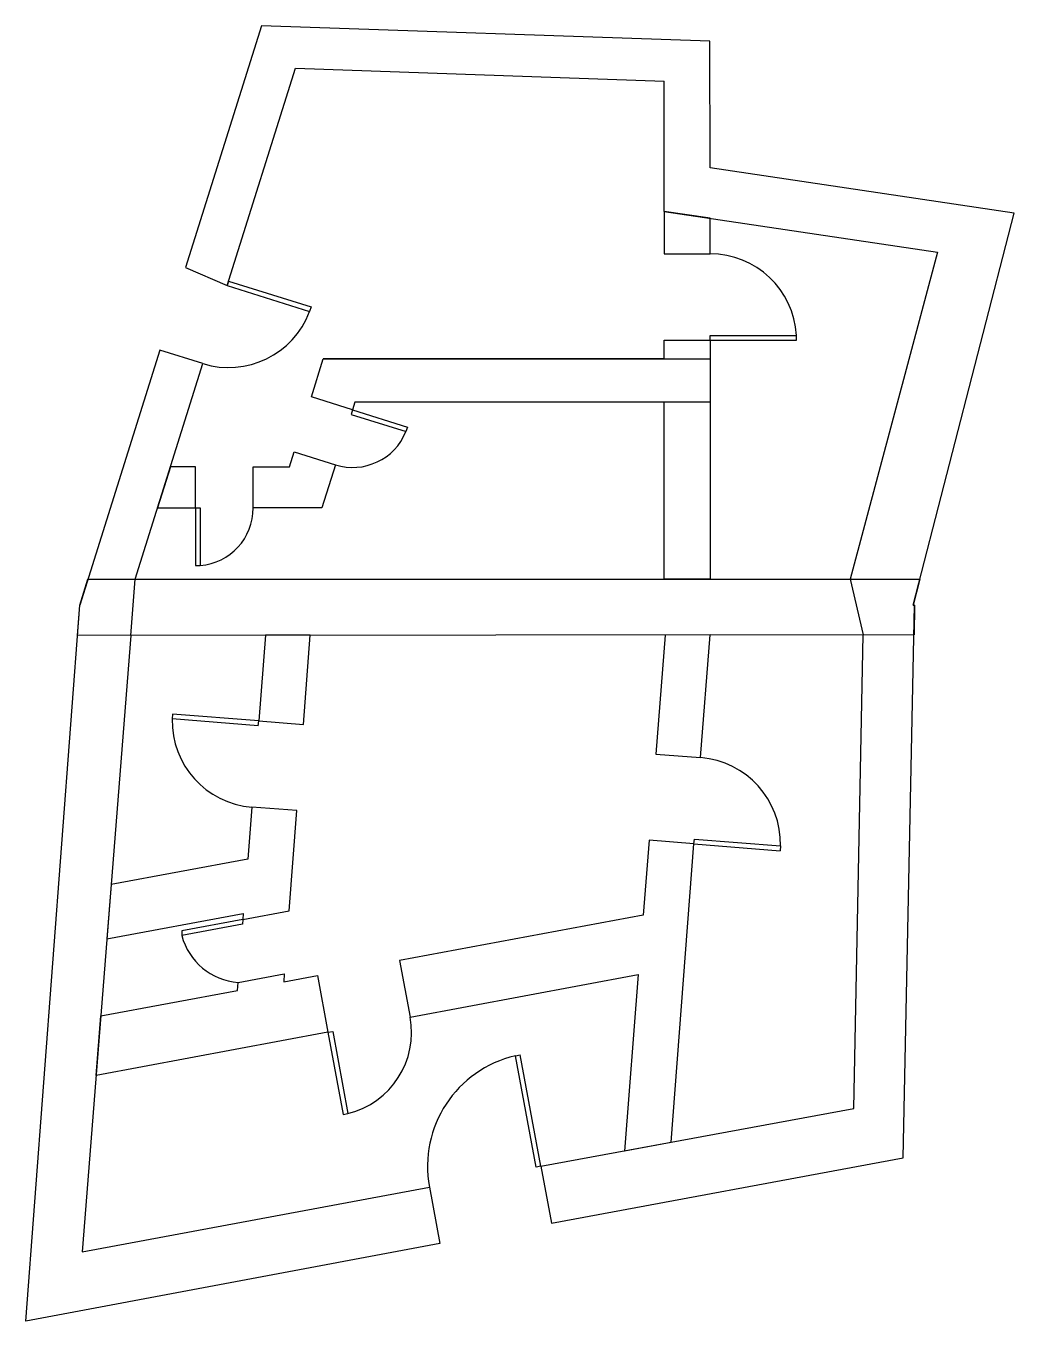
# Model space of a CAD drawing. Header units: metres. Extents: x -0.6 to 9.7, y -7.5 to 6.
import ezdxf

# ---------------------------------------------------------------- set-up
doc = ezdxf.new("R2010")
doc.units = ezdxf.units.M
for name, color, linetype in [('Parede em Comum', 120, 'Continuous'), ('Parede exterior', 3, 'Continuous'), ('Parede interior', 140, 'Continuous'), ('Portas', 7, 'Continuous')]:
    doc.layers.add(name, color=color, linetype=linetype)

msp = doc.modelspace()

# ---------------------------------------------------------------- linework, layer by layer
at = {"layer": 'Parede em Comum'}
for p, q in [((0, 0), (0.085, 0.27)), ((0.085, 0.27), (8.753, 0.27)), ((8.753, 0.27), (8.684, 0)), ((-0.024, -0.315), (0, 0)), ((8.684, 0), (8.699, 0)), ((8.699, 0), (8.693, -0.31)), ((8.693, -0.309), (-0.024, -0.315))]:
    msp.add_line(p, q, dxfattribs=at)
at = {"layer": 'Parede exterior'}
for p, q in [((1.894, 6.035), (1.104, 3.517)), ((6.566, 5.878), (1.894, 6.035)), ((6.567, 4.557), (6.566, 5.878)), ((1.537, 3.329), (2.249, 5.595)), ((2.249, 5.595), (6.09, 5.458)), ((6.09, 4.103), (6.09, 5.458)), ((9.735, 4.083), (6.567, 4.557)), ((6.09, 4.103), (8.936, 3.677)), ((8.684, 0), (9.735, 4.083)), ((8.936, 3.677), (8.029, 0.27)), ((1.104, 3.517), (1.537, 3.329)), ((0.834, 2.658), (0, 0)), ((1.283, 2.518), (0.834, 2.658)), ((0.577, 0.27), (1.283, 2.518)), ((0.532, -0.315), (0.577, 0.27)), ((8.029, 0.27), (8.164, -0.309)), ((-0.56, -7.459), (0, 0)), ((8.581, -5.758), (8.699, 0)), ((8.699, 0), (8.684, 0)), ((0.532, -0.315), (0.026, -6.739)), ((8.064, -5.243), (8.164, -0.309)), ((4.805, -5.846), (8.064, -5.243)), ((4.915, -6.44), (8.581, -5.758)), ((4.805, -5.846), (4.915, -6.44)), ((0.026, -6.739), (3.644, -6.062)), ((3.644, -6.062), (3.754, -6.652)), ((3.754, -6.652), (-0.56, -7.459))]:
    msp.add_line(p, q, dxfattribs=at)
at = {"layer": 'Parede interior'}
for p, q in [((6.567, 4.032), (6.09, 4.103)), ((6.09, 4.103), (6.09, 3.66)), ((6.568, 3.661), (6.567, 4.032)), ((6.09, 3.66), (6.568, 3.661)), ((6.09, 2.76), (6.568, 2.761)), ((6.09, 2.565), (6.09, 2.76)), ((6.568, 2.761), (6.569, 0.27)), ((2.414, 2.17), (2.538, 2.565)), ((2.414, 2.17), (2.538, 2.565)), ((2.538, 2.565), (6.09, 2.565)), ((2.538, 2.565), (6.09, 2.565)), ((6.09, 2.565), (6.568, 2.565)), ((6.568, 2.565), (6.568, 2.115)), ((2.844, 2.036), (2.414, 2.17)), ((2.868, 2.115), (2.844, 2.036)), ((6.09, 2.115), (2.868, 2.115)), ((6.09, 2.115), (2.868, 2.115)), ((6.09, 0.27), (6.09, 2.115)), ((6.568, 2.115), (6.09, 2.115)), ((2.185, 1.441), (2.235, 1.598)), ((2.185, 1.441), (2.235, 1.598)), ((2.235, 1.598), (2.664, 1.463)), ((0.945, 1.441), (0.811, 1.013)), ((0.811, 1.013), (0.945, 1.441)), ((1.206, 1.441), (0.945, 1.441)), ((1.206, 1.013), (1.206, 1.441)), ((1.806, 1.013), (1.806, 1.441)), ((1.806, 1.441), (2.185, 1.441)), ((2.664, 1.463), (2.523, 1.013)), ((0.811, 1.013), (1.206, 1.013)), ((2.523, 1.013), (1.806, 1.013)), ((2.523, 1.013), (1.806, 1.013)), ((6.569, 0.27), (6.09, 0.27)), ((1.935, -0.312), (1.865, -1.206)), ((2.401, -0.313), (1.935, -0.312)), ((2.331, -1.242), (2.401, -0.313)), ((6.1, -0.311), (6.003, -1.553)), ((6.567, -0.309), (6.1, -0.311)), ((6.469, -1.588), (6.567, -0.309)), ((1.865, -1.206), (2.331, -1.242)), ((6.003, -1.553), (6.469, -1.588)), ((1.794, -2.104), (1.751, -2.646)), ((2.263, -2.14), (1.794, -2.104)), ((2.184, -3.184), (2.263, -2.14)), ((5.932, -2.45), (5.871, -3.228)), ((6.4, -2.487), (5.932, -2.45)), ((6.162, -5.595), (6.4, -2.487)), ((1.751, -2.646), (0.328, -2.911)), ((0.328, -2.911), (0.283, -3.477)), ((0.283, -3.477), (1.702, -3.213)), ((1.699, -3.275), (2.184, -3.184)), ((1.702, -3.213), (1.699, -3.275)), ((5.871, -3.228), (3.332, -3.701)), ((3.332, -3.701), (3.442, -4.291)), ((1.65, -3.93), (2.132, -3.84)), ((2.132, -3.84), (2.128, -3.925)), ((2.128, -3.925), (2.477, -3.86)), ((2.477, -3.86), (2.587, -4.45)), ((3.442, -4.291), (5.819, -3.849)), ((5.819, -3.849), (5.677, -5.687)), ((0.22, -4.28), (1.643, -4.015)), ((1.643, -4.015), (1.65, -3.93)), ((0.171, -4.9), (0.22, -4.28)), ((2.587, -4.45), (0.171, -4.9)), ((5.677, -5.685), (6.162, -5.595))]:
    msp.add_line(p, q, dxfattribs=at)
at = {"layer": 'Parede interior', "extrusion": (0, 1, 0)}
msp.add_line((6.09, 2.565, 3), (2.538, 2.565, 3), dxfattribs=at)
at = {"layer": 'Portas'}
for p, q in [((1.552, 3.376), (1.537, 3.329)), ((1.552, 3.376), (2.411, 3.107)), ((1.537, 3.329), (2.396, 3.059)), ((2.411, 3.107), (2.396, 3.059)), ((6.568, 2.811), (7.468, 2.811)), ((6.568, 2.761), (6.568, 2.811)), ((6.568, 2.761), (7.468, 2.761)), ((7.468, 2.761), (7.468, 2.811)), ((2.844, 2.036), (2.829, 1.988)), ((2.844, 2.036), (3.416, 1.856)), ((2.829, 1.988), (3.401, 1.808)), ((3.416, 1.856), (3.399, 1.809)), ((1.206, 1.013), (1.206, 0.413)), ((1.206, 1.013), (1.256, 1.013)), ((1.256, 1.013), (1.256, 0.413)), ((1.206, 0.413), (1.256, 0.413)), ((0.967, -1.135), (0.963, -1.185)), ((1.861, -1.256), (0.963, -1.185)), ((1.865, -1.206), (0.967, -1.135)), ((1.861, -1.256), (1.865, -1.206)), ((6.4, -2.487), (6.404, -2.437)), ((6.4, -2.487), (7.297, -2.558)), ((6.404, -2.437), (7.301, -2.508)), ((7.301, -2.508), (7.297, -2.558)), ((1.695, -3.325), (1.063, -3.442)), ((1.699, -3.275), (1.066, -3.392)), ((1.699, -3.275), (1.695, -3.325)), ((1.066, -3.392), (1.063, -3.442)), ((2.587, -4.45), (2.636, -4.441)), ((2.587, -4.45), (2.746, -5.306)), ((2.636, -4.441), (2.795, -5.296)), ((4.54, -4.695), (4.589, -4.686)), ((4.756, -5.855), (4.54, -4.695)), ((4.805, -5.846), (4.589, -4.686)), ((2.746, -5.306), (2.795, -5.296)), ((4.805, -5.846), (4.756, -5.855))]:
    msp.add_line(p, q, dxfattribs=at)
for centre, radius, start, end in [((6.568, 2.761), 0.9, 3.1798, 90), ((1.552, 3.376), 0.9, 252.5733, 339.3934), ((2.844, 2.035), 0.6, 252.5702, 337.8127), ((1.206, 1.013), 0.602, 274.7636, 360), ((1.865, -1.206), 0.901, 178.6781, 265.4982), ((6.4, -2.487), 0.901, 358.6781, 85.618), ((1.699, -3.275), 0.657, 194.7739, 265.7344), ((2.587, -4.45), 0.871, 283.8299, 10.5406), ((4.805, -5.846), 1.181, 102.967, 190.5406)]:
    msp.add_arc(centre, radius, start, end, dxfattribs=at)

doc.saveas('drawing.dxf')
